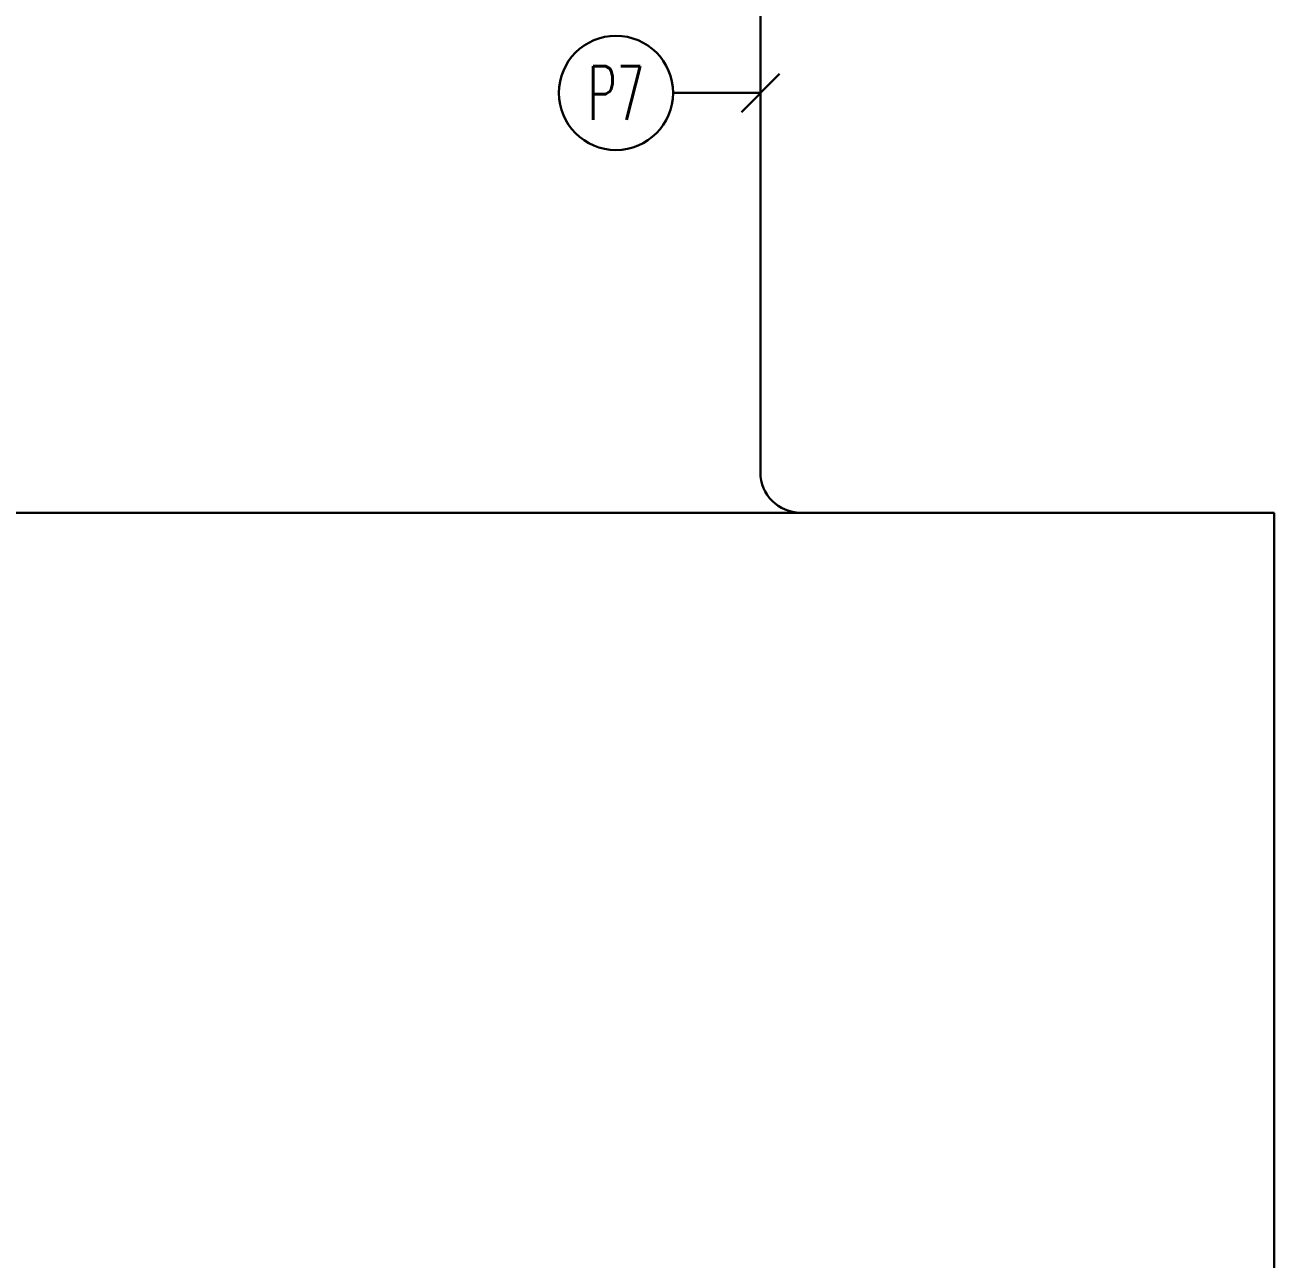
# Model space of a CAD drawing. Extents: x -1439 to 34962, y -872 to 8330.
# Drawn here: x 2448 to 2680, y 1001.6 to 1230.9 of the extents above; entities that cross this region are included whole.
import ezdxf
from ezdxf.enums import TextEntityAlignment as Align

# ---------------------------------------------------------------- set-up
doc = ezdxf.new("R2010")
doc.units = 0
doc.layers.add('E-KABLO', color=7, linetype='Continuous', lineweight=30)
doc.layers.add('E-LINYE', color=7, linetype='Continuous', lineweight=30)
doc.styles.add('E-YAZI', font='txttw.shx')

msp = doc.modelspace()

# ---------------------------------------------------------------- linework, layer by layer
at = {"layer": 'E-KABLO', "color": 6, "ltscale": 40}
for p, q in [((2584.59, 1288.77), (2584.59, 1147.76)), ((1275.14, 1140.26), (2678.64, 1140.26)), ((2592.09, 1140.26), (2680, 1140.26)), ((2680, 1140.26), (2680, 370))]:
    msp.add_line(p, q, dxfattribs=at)
at = {"layer": 'E-KABLO', "color": 7, "linetype": 'Continuous'}
msp.add_circle((2557.76, 1218.27), 10.61, dxfattribs=at)
at = {"layer": 'E-KABLO', "color": 6, "ltscale": 40}
msp.add_arc((2592.09, 1147.76), 7.5, 180, 270, dxfattribs=at)
at = {"layer": 'E-LINYE', "color": 7, "linetype": 'Continuous'}
for p, q in [((2581.08, 1214.71), (2588.11, 1221.82)), ((2568.37, 1218.27), (2584.59, 1218.27))]:
    msp.add_line(p, q, dxfattribs=at)

# ---------------------------------------------------------------- texts
at = {"layer": 'E-KABLO', "color": 3, "linetype": 'Continuous', "style": 'E-YAZI', "width": 0.6}
msp.add_text('P7', height=10, dxfattribs=at).set_placement((2557.76, 1218.27), align=Align.MIDDLE_CENTER)

doc.saveas('drawing.dxf')
